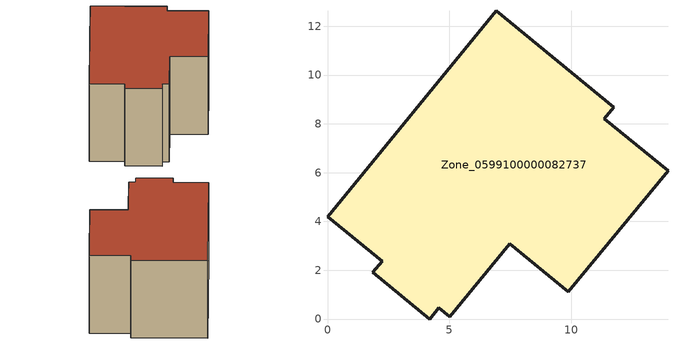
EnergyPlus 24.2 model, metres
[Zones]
Zone_0599100000082737
 floor ground (C_G): 4.19,0 1.86,1.91 2.24,2.37 0,4.19 6.92,12.63 11.73,8.68 11.35,8.22 13.96,6.09 9.87,1.11 7.48,3.08 5.02,0.09 4.56,0.46 z0
 wall outside (C_F): 1.86,1.91 4.19,0 4.56,0.46 5.02,0.09 7.48,3.08 9.87,1.11 13.96,6.09 11.35,8.22 11.73,8.68 6.92,12.63 0,4.19 2.24,2.37 1.86,1.91 z0:7.64
 roof outside (C_R): 6.92,12.63 0,4.19 2.24,2.37 1.86,1.91 4.19,0 4.56,0.46 5.02,0.09 7.48,3.08 9.87,1.11 13.96,6.09 11.35,8.22 11.73,8.68 z7.64
[BUILDING]
Pand.0599100000082737: North Axis=0; Terrain=City; Loads Convergence Tolerance Value=0.04; Temperature Convergence Tolerance Value=0.4; Solar Distribution=FullExterior; Maximum Number of Warmup Days=25; Minimum Number of Warmup Days=1
[Site:Location]
Rotterdam.The.Hague.AP_ZH_NLD Design_Conditions: Latitude=51.96; Longitude=4.45; Time Zone=1; Elevation=-4.5
[SITE:GROUNDTEMPERATURE:BUILDINGSURFACE]
18, 18, 18, 18, 18, 18, 18, 18, 18, 18, 18, 18
[MATERIAL] Thermal Absorptance=0.9; Solar Absorptance=0.7; Visible Absorptance=0.7
Name | Roughness | Thickness | Conductivity | Density | Specific Heat
G.TC.1946-1964 | MediumSmooth | 0.15 | 1 | 540 | 1210
F.TC.1946-1964 | Rough | 0.3 | 0.857143 | 1920 | 840
R.TC.1946-1964 | MediumRough | 0.2 | 0.235294 | 1500 | 1000
[CONSTRUCTION]
C_G: G.TC.1946-1964
C_F: F.TC.1946-1964
C_R: R.TC.1946-1964
[ZONE]
Zone_0599100000082737: Type=1; Multiplier=1; Ceiling Height=Autocalculate; Volume=Autocalculate; Floor Area=autocalculate; Part of Total Floor Area=Yes
[ZONEINFILTRATION:DESIGNFLOWRATE]
Infil_Zone_0599100000082737: Zone or ZoneList or Space or SpaceList=Zone_0599100000082737; Schedule=AlwaysOn; Design Flow Rate Calculation Method=Flow/Area; Flow Rate per Floor Area=0.003; Constant Term Coefficient=1; Temperature Term Coefficient=0; Velocity Term Coefficient=0; Velocity Squared Term Coefficient=0
[HVACTEMPLATE:ZONE:IDEALLOADSAIRSYSTEM]
Zone_0599100000082737: Maximum Heating Supply Air Temperature=50; Minimum Cooling Supply Air Temperature=13; Maximum Heating Supply Air Humidity Ratio=0.0156; Minimum Cooling Supply Air Humidity Ratio=0.0077; Heating Limit=NoLimit; Cooling Limit=NoLimit; Dehumidification Control Type=ConstantSensibleHeatRatio; Cooling Sensible Heat Ratio=0.7; Dehumidification Setpoint=60; Humidification Control Type=None; Humidification Setpoint=30; Outdoor Air Method=None; Outdoor Air Flow Rate per Person=0.00944; Outdoor Air Flow Rate per Zone Floor Area=0; Outdoor Air Flow Rate per Zone=0; Demand Controlled Ventilation Type=None; Outdoor Air Economizer Type=NoEconomizer; Heat Recovery Type=None; Sensible Heat Recovery Effectiveness=0.7; Latent Heat Recovery Effectiveness=0.65
[ZONECONTROL:THERMOSTAT]
ThermostatControl_Zone_0599100000082737: Zone or ZoneList=Zone_0599100000082737; Control Type Schedule=DualSetpointControlType; Control 1=Thermostat_Zone_0599100000082737; Temperature Difference Between Cutout And Setpoint=0
[THERMOSTATSETPOINT:DUALSETPOINT]
Thermostat_Zone_0599100000082737: Heating Setpoint Temperature Schedule=HeatingSetpoint_Zone_0599100000082737; Cooling Setpoint Temperature Schedule=CoolingSetpoint_Zone_0599100000082737
[SCHEDULE:COMPACT]
HeatingSetpoint_Zone_0599100000082737: Through: 12/31, For: AllDays, Until: 24:00, 21
CoolingSetpoint_Zone_0599100000082737: Through: 12/31, For: AllDays, Until: 24:00, 24
DualSetpointControlType: Through: 12/31, For: AllDays, Until: 24:00, 4
AlwaysOn: Through: 12/31, For: AllDays, Until: 24:00, 1
